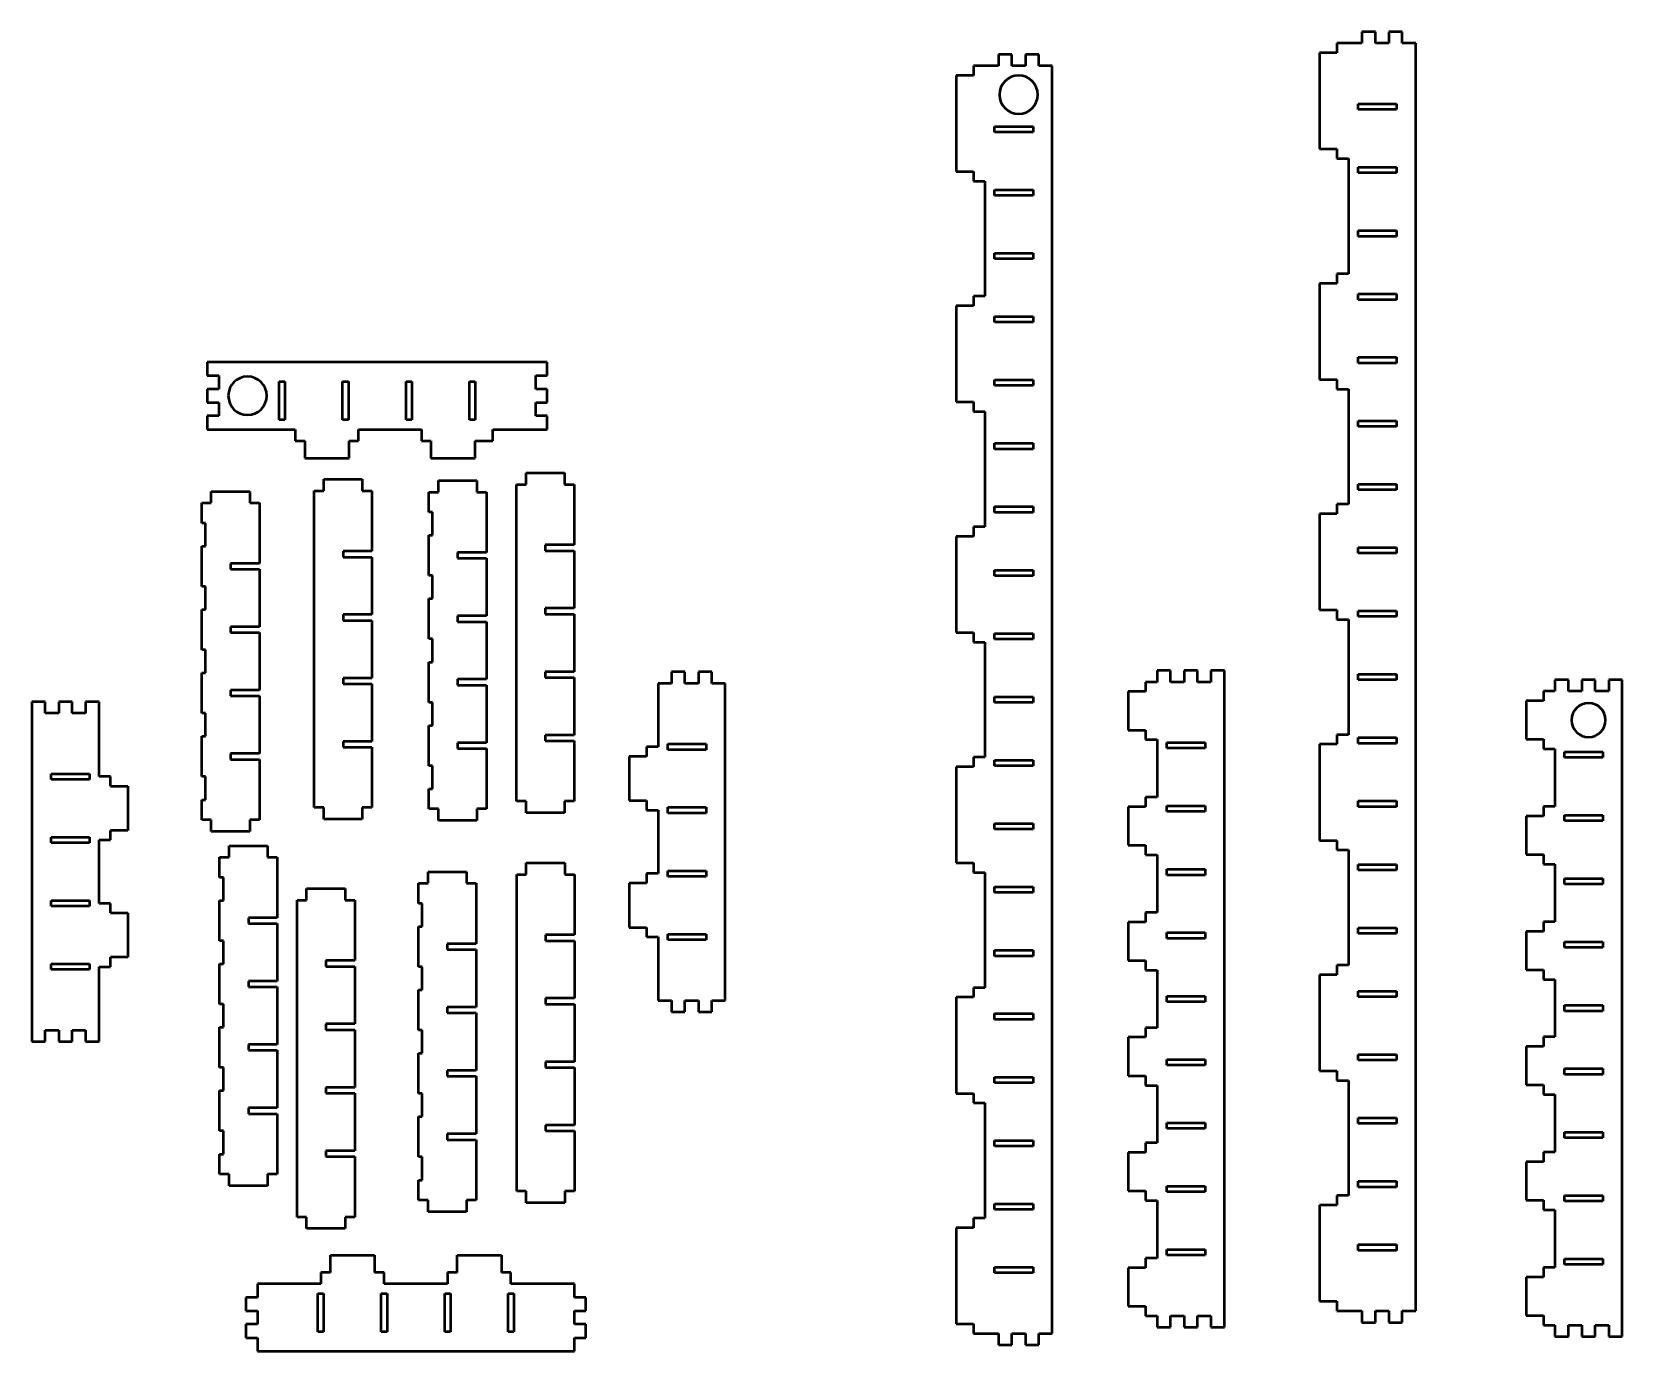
# Model space of a CAD drawing. Header units: millimetres. Extents: x -1222 to 1481, y -552 to 892.
# Drawn here: x 653 to 1481, y -552 to 135 of the extents above; entities that cross this region are included whole.
import ezdxf

# ---------------------------------------------------------------- set-up
doc = ezdxf.new("R2010")
doc.units = ezdxf.units.MM
doc.header["$LTSCALE"] = 0.75
doc.layers.add('Visible', color=7, linetype='Continuous', lineweight=50)

msp = doc.modelspace()

# ---------------------------------------------------------------- linework, layer by layer
at = {"layer": 'Visible'}
for p, q in [((1345.042711, 134.835355), (1345.042711, 128.835355)), ((1352.042711, 134.835355), (1345.042711, 134.835355)), ((1352.042711, 128.835355), (1352.042711, 134.835355)), ((1359.042711, 134.835355), (1359.042711, 128.835355)), ((1366.042711, 134.835355), (1359.042711, 134.835355)), ((1366.042711, 128.835355), (1366.042711, 134.835355)), ((1332.042711, 128.835355), (1332.042711, 123.835355)), ((1345.042711, 128.835355), (1332.042711, 128.835355)), ((1359.042711, 128.835355), (1352.042711, 128.835355)), ((1373.042711, 128.835355), (1366.042711, 128.835355)), ((1373.042711, -531.164645), (1373.042711, 128.835355)), ((1142.855089, 117.098334), (1142.855089, 112.098334)), ((1155.855089, 117.098334), (1142.855089, 117.098334)), ((1155.855089, 123.098334), (1155.855089, 117.098334)), ((1162.855089, 123.098334), (1155.855089, 123.098334)), ((1162.855089, 117.098334), (1162.855089, 123.098334)), ((1169.855089, 117.098334), (1162.855089, 117.098334)), ((1169.855089, 123.098334), (1169.855089, 117.098334)), ((1176.855089, 123.098334), (1169.855089, 123.098334)), ((1176.855089, 117.098334), (1176.855089, 123.098334)), ((1183.855089, 117.098334), (1176.855089, 117.098334)), ((1183.855089, -542.901666), (1183.855089, 117.098334)), ((1323.042711, 123.835355), (1323.042711, 73.835355)), ((1332.042711, 123.835355), (1323.042711, 123.835355)), ((1133.855089, 112.098334), (1133.855089, 62.098334)), ((1142.855089, 112.098334), (1133.855089, 112.098334)), ((1343.042711, 94.335355), (1343.042711, 97.335355)), ((1343.042711, 97.335355), (1363.042711, 97.335355)), ((1363.042711, 94.335355), (1343.042711, 94.335355)), ((1363.042711, 97.335355), (1363.042711, 94.335355)), ((1153.855089, 85.598334), (1173.855089, 85.598334)), ((1153.855089, 82.598334), (1153.855089, 85.598334)), ((1173.855089, 85.598334), (1173.855089, 82.598334)), ((1173.855089, 82.598334), (1153.855089, 82.598334)), ((1323.042711, 73.835355), (1332.042711, 73.835355)), ((1332.042711, 73.835355), (1332.042711, 68.835355)), ((1332.042711, 68.835355), (1338.042711, 68.835355)), ((1338.042711, 68.835355), (1338.042711, 8.835355)), ((1133.855089, 62.098334), (1142.855089, 62.098334)), ((1142.855089, 62.098334), (1142.855089, 57.098334)), ((1343.042711, 61.335355), (1343.042711, 64.335355)), ((1343.042711, 64.335355), (1363.042711, 64.335355)), ((1363.042711, 61.335355), (1343.042711, 61.335355)), ((1363.042711, 64.335355), (1363.042711, 61.335355)), ((1142.855089, 57.098334), (1148.855089, 57.098334)), ((1148.855089, 57.098334), (1148.855089, -2.901666)), ((1153.855089, 52.598334), (1173.855089, 52.598334)), ((1153.855089, 49.598334), (1153.855089, 52.598334)), ((1173.855089, 52.598334), (1173.855089, 49.598334)), ((1173.855089, 49.598334), (1153.855089, 49.598334)), ((1343.042711, 31.335355), (1363.042711, 31.335355)), ((1343.042711, 28.335355), (1343.042711, 31.335355)), ((1363.042711, 28.335355), (1343.042711, 28.335355)), ((1363.042711, 31.335355), (1363.042711, 28.335355)), ((1153.855089, 19.598334), (1173.855089, 19.598334)), ((1153.855089, 16.598334), (1153.855089, 19.598334)), ((1173.855089, 16.598334), (1153.855089, 16.598334)), ((1173.855089, 19.598334), (1173.855089, 16.598334)), ((1332.042711, 8.835355), (1332.042711, 3.835355)), ((1338.042711, 8.835355), (1332.042711, 8.835355)), ((1323.042711, 3.835355), (1323.042711, -46.164645)), ((1332.042711, 3.835355), (1323.042711, 3.835355)), ((1133.855089, -7.901666), (1133.855089, -57.901666)), ((1142.855089, -7.901666), (1133.855089, -7.901666)), ((1142.855089, -2.901666), (1142.855089, -7.901666)), ((1148.855089, -2.901666), (1142.855089, -2.901666)), ((1343.042711, -1.664645), (1363.042711, -1.664645)), ((1343.042711, -4.664645), (1343.042711, -1.664645)), ((1363.042711, -4.664645), (1343.042711, -4.664645)), ((1363.042711, -1.664645), (1363.042711, -4.664645)), ((1153.855089, -13.401666), (1173.855089, -13.401666)), ((1153.855089, -16.401666), (1153.855089, -13.401666)), ((1173.855089, -16.401666), (1153.855089, -16.401666)), ((1173.855089, -13.401666), (1173.855089, -16.401666)), ((743.987281, -37.184825), (743.987281, -44.184825)), ((920.987281, -37.184825), (743.987281, -37.184825)), ((920.987281, -44.184825), (920.987281, -37.184825)), ((1343.042711, -34.664645), (1363.042711, -34.664645)), ((1343.042711, -37.664645), (1343.042711, -34.664645)), ((1363.042711, -37.664645), (1343.042711, -37.664645)), ((1363.042711, -34.664645), (1363.042711, -37.664645)), ((743.987281, -44.184825), (749.987281, -44.184825)), ((749.987281, -44.184825), (749.987281, -51.184825)), ((781.487281, -47.184825), (784.487281, -47.184825)), ((781.487281, -67.184825), (781.487281, -47.184825)), ((784.487281, -47.184825), (784.487281, -67.184825)), ((814.487281, -47.184825), (817.487281, -47.184825)), ((814.487281, -67.184825), (814.487281, -47.184825)), ((817.487281, -47.184825), (817.487281, -67.184825)), ((847.487281, -47.184825), (850.487281, -47.184825)), ((847.487281, -67.184825), (847.487281, -47.184825)), ((850.487281, -47.184825), (850.487281, -67.184825)), ((880.487281, -47.184825), (883.487281, -47.184825)), ((880.487281, -67.184825), (880.487281, -47.184825)), ((883.487281, -47.184825), (883.487281, -67.184825)), ((914.987281, -44.184825), (920.987281, -44.184825)), ((914.987281, -51.184825), (914.987281, -44.184825)), ((1153.855089, -49.401666), (1153.855089, -46.401666)), ((1153.855089, -46.401666), (1173.855089, -46.401666)), ((1173.855089, -49.401666), (1153.855089, -49.401666)), ((1173.855089, -46.401666), (1173.855089, -49.401666)), ((1323.042711, -46.164645), (1332.042711, -46.164645)), ((1332.042711, -46.164645), (1332.042711, -51.164645)), ((743.987281, -51.184825), (743.987281, -58.184825)), ((749.987281, -51.184825), (743.987281, -51.184825)), ((920.987281, -51.184825), (914.987281, -51.184825)), ((920.987281, -58.184825), (920.987281, -51.184825)), ((1133.855089, -57.901666), (1142.855089, -57.901666)), ((1142.855089, -57.901666), (1142.855089, -62.901666)), ((1332.042711, -51.164645), (1338.042711, -51.164645)), ((1338.042711, -51.164645), (1338.042711, -111.164645)), ((743.987281, -58.184825), (749.987281, -58.184825)), ((743.987281, -65.184825), (743.987281, -72.184825)), ((749.987281, -65.184825), (743.987281, -65.184825)), ((749.987281, -58.184825), (749.987281, -65.184825)), ((914.987281, -58.184825), (920.987281, -58.184825)), ((914.987281, -65.184825), (914.987281, -58.184825)), ((920.987281, -65.184825), (914.987281, -65.184825)), ((920.987281, -72.184825), (920.987281, -65.184825)), ((1142.855089, -62.901666), (1148.855089, -62.901666)), ((1148.855089, -62.901666), (1148.855089, -122.901666)), ((743.987281, -72.184825), (789.815134, -72.184825)), ((784.487281, -67.184825), (781.487281, -67.184825)), ((789.815134, -72.184825), (789.815134, -78.184825)), ((817.487281, -67.184825), (814.487281, -67.184825)), ((822.815134, -72.184825), (855.490824, -72.184825)), ((822.815134, -78.184825), (822.815134, -72.184825)), ((850.487281, -67.184825), (847.487281, -67.184825)), ((855.490824, -72.184825), (855.490824, -78.184825)), ((883.487281, -67.184825), (880.487281, -67.184825)), ((892.715912, -72.184825), (920.987281, -72.184825)), ((892.715912, -78.184825), (892.715912, -72.184825)), ((1343.042711, -67.664645), (1363.042711, -67.664645)), ((1343.042711, -70.664645), (1343.042711, -67.664645)), ((1363.042711, -70.664645), (1343.042711, -70.664645)), ((1363.042711, -67.664645), (1363.042711, -70.664645)), ((789.815134, -78.184825), (794.815134, -78.184825)), ((794.815134, -78.184825), (794.815134, -87.184825)), ((817.815134, -78.184825), (822.815134, -78.184825)), ((817.815134, -87.184825), (817.815134, -78.184825)), ((855.490824, -78.184825), (860.490824, -78.184825)), ((860.490824, -78.184825), (860.490824, -87.184825)), ((883.490824, -78.184825), (892.715912, -78.184825)), ((883.490824, -87.184825), (883.490824, -78.184825)), ((1153.855089, -82.401666), (1153.855089, -79.401666)), ((1153.855089, -79.401666), (1173.855089, -79.401666)), ((1173.855089, -82.401666), (1153.855089, -82.401666)), ((1173.855089, -79.401666), (1173.855089, -82.401666)), ((794.815134, -87.184825), (817.815134, -87.184825)), ((860.490824, -87.184825), (883.490824, -87.184825)), ((804.696383, -98.137137), (824.696383, -98.137137)), ((804.696383, -104.137137), (804.696383, -98.137137)), ((824.696383, -98.137137), (824.696383, -104.137137)), ((864.356161, -98.815968), (884.356161, -98.815968)), ((864.356161, -104.815968), (864.356161, -98.815968)), ((884.356161, -98.815968), (884.356161, -104.815968)), ((909.986044, -94.844583), (929.986044, -94.844583)), ((909.986044, -100.844583), (909.986044, -94.844583)), ((929.986044, -94.844583), (929.986044, -100.844583)), ((746.150332, -104.4988), (766.150332, -104.4988)), ((746.150332, -110.4988), (746.150332, -104.4988)), ((766.150332, -104.4988), (766.150332, -110.4988)), ((799.696383, -104.137137), (804.696383, -104.137137)), ((799.696383, -269.137137), (799.696383, -104.137137)), ((824.696383, -104.137137), (829.696383, -104.137137)), ((829.696383, -104.137137), (829.696383, -135.637137)), ((859.356161, -104.815968), (864.356161, -104.815968)), ((859.356161, -115.315968), (859.356161, -104.815968)), ((884.356161, -104.815968), (889.356161, -104.815968)), ((889.356161, -104.815968), (889.356161, -136.315968)), ((904.986044, -100.844583), (909.986044, -100.844583)), ((904.986044, -265.844583), (904.986044, -100.844583)), ((929.986044, -100.844583), (934.986044, -100.844583)), ((934.986044, -100.844583), (934.986044, -132.344583)), ((1343.042711, -100.664645), (1363.042711, -100.664645)), ((1343.042711, -103.664645), (1343.042711, -100.664645)), ((1363.042711, -103.664645), (1343.042711, -103.664645)), ((1363.042711, -100.664645), (1363.042711, -103.664645)), ((741.150332, -110.4988), (746.150332, -110.4988)), ((741.150332, -120.9988), (741.150332, -110.4988)), ((766.150332, -110.4988), (771.150332, -110.4988)), ((771.150332, -110.4988), (771.150332, -141.9988)), ((861.356161, -115.315968), (859.356161, -115.315968)), ((861.356161, -127.315968), (861.356161, -115.315968)), ((1153.855089, -112.401666), (1173.855089, -112.401666)), ((1153.855089, -115.401666), (1153.855089, -112.401666)), ((1173.855089, -115.401666), (1153.855089, -115.401666)), ((1173.855089, -112.401666), (1173.855089, -115.401666)), ((1332.042711, -111.164645), (1332.042711, -116.164645)), ((1338.042711, -111.164645), (1332.042711, -111.164645)), ((743.150332, -120.9988), (741.150332, -120.9988)), ((743.150332, -132.9988), (743.150332, -120.9988)), ((1142.855089, -122.901666), (1142.855089, -127.901666)), ((1148.855089, -122.901666), (1142.855089, -122.901666)), ((1323.042711, -116.164645), (1323.042711, -166.164645)), ((1332.042711, -116.164645), (1323.042711, -116.164645)), ((859.356161, -127.315968), (861.356161, -127.315968)), ((859.356161, -148.315968), (859.356161, -127.315968)), ((919.986044, -132.344583), (919.986044, -135.344583)), ((934.986044, -132.344583), (919.986044, -132.344583)), ((1133.855089, -127.901666), (1133.855089, -177.901666)), ((1142.855089, -127.901666), (1133.855089, -127.901666)), ((741.150332, -132.9988), (743.150332, -132.9988)), ((741.150332, -153.9988), (741.150332, -132.9988)), ((814.696383, -135.637137), (814.696383, -138.637137)), ((829.696383, -135.637137), (814.696383, -135.637137)), ((814.696383, -138.637137), (829.696383, -138.637137)), ((829.696383, -138.637137), (829.696383, -168.637137)), ((874.356161, -136.315968), (874.356161, -139.315968)), ((889.356161, -136.315968), (874.356161, -136.315968)), ((874.356161, -139.315968), (889.356161, -139.315968)), ((889.356161, -139.315968), (889.356161, -169.315968)), ((919.986044, -135.344583), (934.986044, -135.344583)), ((934.986044, -135.344583), (934.986044, -165.344583)), ((1343.042711, -136.664645), (1343.042711, -133.664645)), ((1343.042711, -133.664645), (1363.042711, -133.664645)), ((1363.042711, -136.664645), (1343.042711, -136.664645)), ((1363.042711, -133.664645), (1363.042711, -136.664645)), ((756.150332, -141.9988), (756.150332, -144.9988)), ((771.150332, -141.9988), (756.150332, -141.9988)), ((756.150332, -144.9988), (771.150332, -144.9988)), ((771.150332, -144.9988), (771.150332, -174.9988)), ((861.356161, -148.315968), (859.356161, -148.315968)), ((861.356161, -160.315968), (861.356161, -148.315968)), ((1153.855089, -145.401666), (1173.855089, -145.401666)), ((1153.855089, -148.401666), (1153.855089, -145.401666)), ((1173.855089, -148.401666), (1153.855089, -148.401666)), ((1173.855089, -145.401666), (1173.855089, -148.401666)), ((743.150332, -153.9988), (741.150332, -153.9988)), ((743.150332, -165.9988), (743.150332, -153.9988)), ((859.356161, -160.315968), (861.356161, -160.315968)), ((859.356161, -181.315968), (859.356161, -160.315968)), ((919.986044, -165.344583), (919.986044, -168.344583)), ((934.986044, -165.344583), (919.986044, -165.344583)), ((741.150332, -165.9988), (743.150332, -165.9988)), ((741.150332, -186.9988), (741.150332, -165.9988)), ((814.696383, -168.637137), (814.696383, -171.637137)), ((829.696383, -168.637137), (814.696383, -168.637137)), ((814.696383, -171.637137), (829.696383, -171.637137)), ((829.696383, -171.637137), (829.696383, -201.637137)), ((874.356161, -169.315968), (874.356161, -172.315968)), ((889.356161, -169.315968), (874.356161, -169.315968)), ((874.356161, -172.315968), (889.356161, -172.315968)), ((889.356161, -172.315968), (889.356161, -202.315968)), ((919.986044, -168.344583), (934.986044, -168.344583)), ((934.986044, -168.344583), (934.986044, -198.344583)), ((1323.042711, -166.164645), (1332.042711, -166.164645)), ((1332.042711, -166.164645), (1332.042711, -171.164645)), ((1332.042711, -171.164645), (1338.042711, -171.164645)), ((1338.042711, -171.164645), (1338.042711, -231.164645)), ((1343.042711, -166.664645), (1363.042711, -166.664645)), ((1343.042711, -169.664645), (1343.042711, -166.664645)), ((1363.042711, -169.664645), (1343.042711, -169.664645)), ((1363.042711, -166.664645), (1363.042711, -169.664645)), ((756.150332, -174.9988), (756.150332, -177.9988)), ((771.150332, -174.9988), (756.150332, -174.9988)), ((756.150332, -177.9988), (771.150332, -177.9988)), ((771.150332, -177.9988), (771.150332, -207.9988)), ((861.356161, -181.315968), (859.356161, -181.315968)), ((861.356161, -193.315968), (861.356161, -181.315968)), ((1133.855089, -177.901666), (1142.855089, -177.901666)), ((1142.855089, -177.901666), (1142.855089, -182.901666)), ((1153.855089, -178.401666), (1173.855089, -178.401666)), ((1153.855089, -181.401666), (1153.855089, -178.401666)), ((1173.855089, -181.401666), (1153.855089, -181.401666)), ((1173.855089, -178.401666), (1173.855089, -181.401666)), ((743.150332, -186.9988), (741.150332, -186.9988)), ((743.150332, -198.9988), (743.150332, -186.9988)), ((1142.855089, -182.901666), (1148.855089, -182.901666)), ((1148.855089, -182.901666), (1148.855089, -242.901666)), ((859.356161, -193.315968), (861.356161, -193.315968)), ((859.356161, -214.315968), (859.356161, -193.315968)), ((919.986044, -198.344583), (919.986044, -201.344583)), ((934.986044, -198.344583), (919.986044, -198.344583)), ((985.691961, -198.466715), (985.691961, -204.466715)), ((992.691961, -198.466715), (985.691961, -198.466715)), ((992.691961, -204.466715), (992.691961, -198.466715)), ((999.691961, -198.466715), (999.691961, -204.466715)), ((1006.691961, -198.466715), (999.691961, -198.466715)), ((1006.691961, -204.466715), (1006.691961, -198.466715)), ((1238.447154, -197.728316), (1238.447154, -203.728316)), ((1245.447154, -197.728316), (1238.447154, -197.728316)), ((1245.447154, -203.728316), (1245.447154, -197.728316)), ((1252.447154, -197.728316), (1252.447154, -203.728316)), ((1259.447154, -197.728316), (1252.447154, -197.728316)), ((1259.447154, -203.728316), (1259.447154, -197.728316)), ((1266.447154, -197.728316), (1266.447154, -203.728316)), ((1273.447154, -197.728316), (1266.447154, -197.728316)), ((1273.447154, -539.728316), (1273.447154, -197.728316)), ((741.150332, -198.9988), (743.150332, -198.9988)), ((741.150332, -219.9988), (741.150332, -198.9988)), ((814.696383, -201.637137), (814.696383, -204.637137)), ((829.696383, -201.637137), (814.696383, -201.637137)), ((814.696383, -204.637137), (829.696383, -204.637137)), ((829.696383, -204.637137), (829.696383, -234.637137)), ((874.356161, -202.315968), (874.356161, -205.315968)), ((889.356161, -202.315968), (874.356161, -202.315968)), ((874.356161, -205.315968), (889.356161, -205.315968)), ((889.356161, -205.315968), (889.356161, -235.315968)), ((919.986044, -201.344583), (934.986044, -201.344583)), ((934.986044, -201.344583), (934.986044, -231.344583)), ((978.691961, -204.466715), (978.691961, -237.466715)), ((985.691961, -204.466715), (978.691961, -204.466715)), ((999.691961, -204.466715), (992.691961, -204.466715)), ((1013.691961, -204.466715), (1006.691961, -204.466715)), ((1013.691961, -369.466715), (1013.691961, -204.466715)), ((1232.447154, -203.728316), (1232.447154, -208.728316)), ((1238.447154, -203.728316), (1232.447154, -203.728316)), ((1252.447154, -203.728316), (1245.447154, -203.728316)), ((1266.447154, -203.728316), (1259.447154, -203.728316)), ((1343.042711, -202.664645), (1343.042711, -199.664645)), ((1343.042711, -199.664645), (1363.042711, -199.664645)), ((1363.042711, -202.664645), (1343.042711, -202.664645)), ((1363.042711, -199.664645), (1363.042711, -202.664645)), ((1445.532723, -202.539354), (1445.532723, -208.539354)), ((1452.532723, -202.539354), (1445.532723, -202.539354)), ((1452.532723, -208.539354), (1452.532723, -202.539354)), ((1459.532723, -202.539354), (1459.532723, -208.539354)), ((1466.532723, -202.539354), (1459.532723, -202.539354)), ((1466.532723, -208.539354), (1466.532723, -202.539354)), ((1473.532723, -202.539354), (1473.532723, -208.539354)), ((1480.532723, -202.539354), (1473.532723, -202.539354)), ((1480.532723, -544.539354), (1480.532723, -202.539354)), ((652.703701, -213.974908), (652.703701, -390.974908)), ((659.703701, -213.974908), (652.703701, -213.974908)), ((659.703701, -219.974908), (659.703701, -213.974908)), ((666.703701, -213.974908), (666.703701, -219.974908)), ((673.703701, -213.974908), (666.703701, -213.974908)), ((673.703701, -219.974908), (673.703701, -213.974908)), ((680.703701, -213.974908), (680.703701, -219.974908)), ((687.703701, -213.974908), (680.703701, -213.974908)), ((687.703701, -252.974908), (687.703701, -213.974908)), ((756.150332, -207.9988), (756.150332, -210.9988)), ((771.150332, -207.9988), (756.150332, -207.9988)), ((756.150332, -210.9988), (771.150332, -210.9988)), ((771.150332, -210.9988), (771.150332, -240.9988)), ((861.356161, -214.315968), (859.356161, -214.315968)), ((861.356161, -226.315968), (861.356161, -214.315968)), ((1153.855089, -211.401666), (1173.855089, -211.401666)), ((1153.855089, -214.401666), (1153.855089, -211.401666)), ((1173.855089, -214.401666), (1153.855089, -214.401666)), ((1173.855089, -211.401666), (1173.855089, -214.401666)), ((1223.447154, -208.728316), (1223.447154, -228.728316)), ((1232.447154, -208.728316), (1223.447154, -208.728316)), ((1430.532723, -213.539354), (1430.532723, -233.539354)), ((1439.532723, -213.539354), (1430.532723, -213.539354)), ((1439.532723, -208.539354), (1439.532723, -213.539354)), ((1445.532723, -208.539354), (1439.532723, -208.539354)), ((1459.532723, -208.539354), (1452.532723, -208.539354)), ((1473.532723, -208.539354), (1466.532723, -208.539354)), ((666.703701, -219.974908), (659.703701, -219.974908)), ((680.703701, -219.974908), (673.703701, -219.974908)), ((743.150332, -219.9988), (741.150332, -219.9988)), ((743.150332, -231.9988), (743.150332, -219.9988)), ((859.356161, -226.315968), (861.356161, -226.315968)), ((859.356161, -247.315968), (859.356161, -226.315968)), ((919.986044, -231.344583), (919.986044, -234.344583)), ((934.986044, -231.344583), (919.986044, -231.344583)), ((1223.447154, -228.728316), (1232.447154, -228.728316)), ((1232.447154, -228.728316), (1232.447154, -233.728316)), ((1332.042711, -231.164645), (1332.042711, -236.164645)), ((1338.042711, -231.164645), (1332.042711, -231.164645)), ((741.150332, -231.9988), (743.150332, -231.9988)), ((741.150332, -252.9988), (741.150332, -231.9988)), ((814.696383, -234.637137), (814.696383, -237.637137)), ((829.696383, -234.637137), (814.696383, -234.637137)), ((814.696383, -237.637137), (829.696383, -237.637137)), ((829.696383, -237.637137), (829.696383, -269.137137)), ((874.356161, -235.315968), (874.356161, -238.315968)), ((889.356161, -235.315968), (874.356161, -235.315968)), ((874.356161, -238.315968), (889.356161, -238.315968)), ((889.356161, -238.315968), (889.356161, -269.815968)), ((919.986044, -234.344583), (934.986044, -234.344583)), ((934.986044, -234.344583), (934.986044, -265.844583)), ((972.691961, -237.466715), (972.691961, -242.466715)), ((978.691961, -237.466715), (972.691961, -237.466715)), ((983.691961, -235.966715), (1003.691961, -235.966715)), ((983.691961, -238.966715), (983.691961, -235.966715)), ((1003.691961, -238.966715), (983.691961, -238.966715)), ((1003.691961, -235.966715), (1003.691961, -238.966715)), ((1232.447154, -233.728316), (1238.447154, -233.728316)), ((1238.447154, -233.728316), (1238.447154, -263.728316)), ((1243.447154, -235.228316), (1263.447154, -235.228316)), ((1243.447154, -238.228316), (1243.447154, -235.228316)), ((1263.447154, -238.228316), (1243.447154, -238.228316)), ((1263.447154, -235.228316), (1263.447154, -238.228316)), ((1323.042711, -236.164645), (1323.042711, -286.164645)), ((1332.042711, -236.164645), (1323.042711, -236.164645)), ((1343.042711, -232.664645), (1363.042711, -232.664645)), ((1343.042711, -235.664645), (1343.042711, -232.664645)), ((1363.042711, -235.664645), (1343.042711, -235.664645)), ((1363.042711, -232.664645), (1363.042711, -235.664645)), ((1430.532723, -233.539354), (1439.532723, -233.539354)), ((1439.532723, -233.539354), (1439.532723, -238.539354)), ((1439.532723, -238.539354), (1445.532723, -238.539354)), ((1445.532723, -238.539354), (1445.532723, -268.539354)), ((1450.532723, -240.039354), (1470.532723, -240.039354)), ((1450.532723, -243.039354), (1450.532723, -240.039354)), ((1470.532723, -240.039354), (1470.532723, -243.039354)), ((756.150332, -240.9988), (756.150332, -243.9988)), ((771.150332, -240.9988), (756.150332, -240.9988)), ((756.150332, -243.9988), (771.150332, -243.9988)), ((771.150332, -243.9988), (771.150332, -275.4988)), ((861.356161, -247.315968), (859.356161, -247.315968)), ((861.356161, -259.315968), (861.356161, -247.315968)), ((963.691961, -242.466715), (963.691961, -265.466715)), ((972.691961, -242.466715), (963.691961, -242.466715)), ((1133.855089, -247.901666), (1133.855089, -297.901666)), ((1142.855089, -247.901666), (1133.855089, -247.901666)), ((1142.855089, -242.901666), (1142.855089, -247.901666)), ((1148.855089, -242.901666), (1142.855089, -242.901666)), ((1153.855089, -244.401666), (1173.855089, -244.401666)), ((1153.855089, -247.401666), (1153.855089, -244.401666)), ((1173.855089, -247.401666), (1153.855089, -247.401666)), ((1173.855089, -244.401666), (1173.855089, -247.401666)), ((1470.532723, -243.039354), (1450.532723, -243.039354)), ((662.703701, -251.474908), (682.703701, -251.474908)), ((662.703701, -254.474908), (662.703701, -251.474908)), ((682.703701, -254.474908), (662.703701, -254.474908)), ((682.703701, -251.474908), (682.703701, -254.474908)), ((693.703701, -252.974908), (687.703701, -252.974908)), ((693.703701, -257.974908), (693.703701, -252.974908)), ((743.150332, -252.9988), (741.150332, -252.9988)), ((743.150332, -264.9988), (743.150332, -252.9988)), ((693.703701, -257.974908), (702.703701, -257.974908)), ((702.703701, -257.974908), (702.703701, -280.974908)), ((859.356161, -259.315968), (861.356161, -259.315968)), ((859.356161, -269.815968), (859.356161, -259.315968)), ((1232.447154, -263.728316), (1232.447154, -268.728316)), ((1238.447154, -263.728316), (1232.447154, -263.728316)), ((741.150332, -264.9988), (743.150332, -264.9988)), ((741.150332, -275.4988), (741.150332, -264.9988)), ((804.696383, -269.137137), (799.696383, -269.137137)), ((804.696383, -275.137137), (804.696383, -269.137137)), ((824.696383, -269.137137), (824.696383, -275.137137)), ((829.696383, -269.137137), (824.696383, -269.137137)), ((864.356161, -269.815968), (859.356161, -269.815968)), ((864.356161, -275.815968), (864.356161, -269.815968)), ((884.356161, -269.815968), (884.356161, -275.815968)), ((889.356161, -269.815968), (884.356161, -269.815968)), ((909.986044, -265.844583), (904.986044, -265.844583)), ((909.986044, -271.844583), (909.986044, -265.844583)), ((929.986044, -271.844583), (909.986044, -271.844583)), ((929.986044, -265.844583), (929.986044, -271.844583)), ((934.986044, -265.844583), (929.986044, -265.844583)), ((963.691961, -265.466715), (972.691961, -265.466715)), ((972.691961, -265.466715), (972.691961, -270.466715)), ((972.691961, -270.466715), (978.691961, -270.466715)), ((978.691961, -270.466715), (978.691961, -303.466715)), ((983.691961, -268.966715), (1003.691961, -268.966715)), ((983.691961, -271.966715), (983.691961, -268.966715)), ((1003.691961, -271.966715), (983.691961, -271.966715)), ((1003.691961, -268.966715), (1003.691961, -271.966715)), ((1223.447154, -268.728316), (1223.447154, -288.728316)), ((1232.447154, -268.728316), (1223.447154, -268.728316)), ((1243.447154, -268.228316), (1263.447154, -268.228316)), ((1243.447154, -271.228316), (1243.447154, -268.228316)), ((1263.447154, -271.228316), (1243.447154, -271.228316)), ((1263.447154, -268.228316), (1263.447154, -271.228316)), ((1343.042711, -265.664645), (1363.042711, -265.664645)), ((1343.042711, -268.664645), (1343.042711, -265.664645)), ((1363.042711, -268.664645), (1343.042711, -268.664645)), ((1363.042711, -265.664645), (1363.042711, -268.664645)), ((1439.532723, -268.539354), (1439.532723, -273.539354)), ((1445.532723, -268.539354), (1439.532723, -268.539354)), ((1450.532723, -273.039354), (1470.532723, -273.039354)), ((1450.532723, -276.039354), (1450.532723, -273.039354)), ((1470.532723, -273.039354), (1470.532723, -276.039354)), ((702.703701, -280.974908), (693.703701, -280.974908)), ((693.703701, -285.974908), (693.703701, -280.974908)), ((746.150332, -275.4988), (741.150332, -275.4988)), ((746.150332, -281.4988), (746.150332, -275.4988)), ((766.150332, -275.4988), (766.150332, -281.4988)), ((771.150332, -275.4988), (766.150332, -275.4988)), ((824.696383, -275.137137), (804.696383, -275.137137)), ((884.356161, -275.815968), (864.356161, -275.815968)), ((1153.855089, -277.401666), (1173.855089, -277.401666)), ((1153.855089, -280.401666), (1153.855089, -277.401666)), ((1173.855089, -280.401666), (1153.855089, -280.401666)), ((1173.855089, -277.401666), (1173.855089, -280.401666)), ((1430.532723, -273.539354), (1430.532723, -293.539354)), ((1439.532723, -273.539354), (1430.532723, -273.539354)), ((1470.532723, -276.039354), (1450.532723, -276.039354)), ((662.703701, -284.474908), (682.703701, -284.474908)), ((662.703701, -287.474908), (662.703701, -284.474908)), ((682.703701, -287.474908), (662.703701, -287.474908)), ((682.703701, -284.474908), (682.703701, -287.474908)), ((687.703701, -285.974908), (693.703701, -285.974908)), ((687.703701, -318.974908), (687.703701, -285.974908)), ((766.150332, -281.4988), (746.150332, -281.4988)), ((755.463897, -288.978782), (775.463897, -288.978782)), ((755.463897, -294.978782), (755.463897, -288.978782)), ((775.463897, -288.978782), (775.463897, -294.978782)), ((1223.447154, -288.728316), (1232.447154, -288.728316)), ((1232.447154, -288.728316), (1232.447154, -293.728316)), ((1323.042711, -286.164645), (1332.042711, -286.164645)), ((1332.042711, -286.164645), (1332.042711, -291.164645)), ((750.463897, -294.978782), (755.463897, -294.978782)), ((750.463897, -305.478782), (750.463897, -294.978782)), ((775.463897, -294.978782), (780.463897, -294.978782)), ((780.463897, -294.978782), (780.463897, -326.478782)), ((910.107939, -297.908129), (930.107939, -297.908129)), ((910.107939, -303.908129), (910.107939, -297.908129)), ((930.107939, -297.908129), (930.107939, -303.908129)), ((1133.855089, -297.901666), (1142.855089, -297.901666)), ((1142.855089, -297.901666), (1142.855089, -302.901666)), ((1232.447154, -293.728316), (1238.447154, -293.728316)), ((1238.447154, -293.728316), (1238.447154, -323.728316)), ((1332.042711, -291.164645), (1338.042711, -291.164645)), ((1338.042711, -291.164645), (1338.042711, -351.164645)), ((1430.532723, -293.539354), (1439.532723, -293.539354)), ((1439.532723, -293.539354), (1439.532723, -298.539354)), ((752.463897, -305.478782), (750.463897, -305.478782)), ((752.463897, -317.478782), (752.463897, -305.478782)), ((858.932648, -302.536473), (878.932648, -302.536473)), ((858.932648, -308.536473), (858.932648, -302.536473)), ((878.932648, -302.536473), (878.932648, -308.536473)), ((905.107939, -303.908129), (910.107939, -303.908129)), ((905.107939, -468.908129), (905.107939, -303.908129)), ((930.107939, -303.908129), (935.107939, -303.908129)), ((935.107939, -303.908129), (935.107939, -335.408129)), ((972.691961, -303.466715), (972.691961, -308.466715)), ((978.691961, -303.466715), (972.691961, -303.466715)), ((983.691961, -301.966715), (1003.691961, -301.966715)), ((983.691961, -304.966715), (983.691961, -301.966715)), ((1003.691961, -304.966715), (983.691961, -304.966715)), ((1003.691961, -301.966715), (1003.691961, -304.966715)), ((1142.855089, -302.901666), (1148.855089, -302.901666)), ((1148.855089, -302.901666), (1148.855089, -362.901666)), ((1243.447154, -304.228316), (1243.447154, -301.228316)), ((1243.447154, -301.228316), (1263.447154, -301.228316)), ((1263.447154, -304.228316), (1243.447154, -304.228316)), ((1263.447154, -301.228316), (1263.447154, -304.228316)), ((1343.042711, -298.664645), (1363.042711, -298.664645)), ((1343.042711, -301.664645), (1343.042711, -298.664645)), ((1363.042711, -301.664645), (1343.042711, -301.664645)), ((1363.042711, -298.664645), (1363.042711, -301.664645)), ((1439.532723, -298.539354), (1445.532723, -298.539354)), ((1445.532723, -298.539354), (1445.532723, -328.539354)), ((1450.532723, -306.039354), (1470.532723, -306.039354)), ((1450.532723, -309.039354), (1450.532723, -306.039354)), ((1470.532723, -306.039354), (1470.532723, -309.039354)), ((795.76611, -311.286944), (815.76611, -311.286944)), ((795.76611, -317.286944), (795.76611, -311.286944)), ((815.76611, -311.286944), (815.76611, -317.286944)), ((853.932648, -308.536473), (858.932648, -308.536473)), ((853.932648, -319.036473), (853.932648, -308.536473)), ((878.932648, -308.536473), (883.932648, -308.536473)), ((883.932648, -308.536473), (883.932648, -340.036473)), ((963.691961, -308.466715), (963.691961, -331.466715)), ((972.691961, -308.466715), (963.691961, -308.466715)), ((1153.855089, -310.401666), (1173.855089, -310.401666)), ((1153.855089, -313.401666), (1153.855089, -310.401666)), ((1173.855089, -313.401666), (1153.855089, -313.401666)), ((1173.855089, -310.401666), (1173.855089, -313.401666)), ((1470.532723, -309.039354), (1450.532723, -309.039354)), ((662.703701, -320.474908), (662.703701, -317.474908)), ((662.703701, -317.474908), (682.703701, -317.474908)), ((682.703701, -320.474908), (662.703701, -320.474908)), ((682.703701, -317.474908), (682.703701, -320.474908)), ((693.703701, -318.974908), (687.703701, -318.974908)), ((693.703701, -323.974908), (693.703701, -318.974908)), ((750.463897, -317.478782), (752.463897, -317.478782)), ((750.463897, -338.478782), (750.463897, -317.478782)), ((790.76611, -317.286944), (795.76611, -317.286944)), ((790.76611, -482.286944), (790.76611, -317.286944)), ((815.76611, -317.286944), (820.76611, -317.286944)), ((820.76611, -317.286944), (820.76611, -348.786944)), ((855.932648, -319.036473), (853.932648, -319.036473)), ((855.932648, -331.036473), (855.932648, -319.036473)), ((693.703701, -323.974908), (702.703701, -323.974908)), ((702.703701, -323.974908), (702.703701, -346.974908)), ((765.463897, -326.478782), (765.463897, -329.478782)), ((780.463897, -326.478782), (765.463897, -326.478782)), ((765.463897, -329.478782), (780.463897, -329.478782)), ((780.463897, -329.478782), (780.463897, -359.478782)), ((853.932648, -331.036473), (855.932648, -331.036473)), ((853.932648, -352.036473), (853.932648, -331.036473)), ((1223.447154, -328.728316), (1223.447154, -348.728316)), ((1232.447154, -328.728316), (1223.447154, -328.728316)), ((1232.447154, -323.728316), (1232.447154, -328.728316)), ((1238.447154, -323.728316), (1232.447154, -323.728316)), ((1439.532723, -328.539354), (1439.532723, -333.539354)), ((1445.532723, -328.539354), (1439.532723, -328.539354)), ((752.463897, -338.478782), (750.463897, -338.478782)), ((752.463897, -350.478782), (752.463897, -338.478782)), ((920.107939, -335.408129), (920.107939, -338.408129)), ((935.107939, -335.408129), (920.107939, -335.408129)), ((920.107939, -338.408129), (935.107939, -338.408129)), ((935.107939, -338.408129), (935.107939, -368.408129)), ((963.691961, -331.466715), (972.691961, -331.466715)), ((972.691961, -331.466715), (972.691961, -336.466715)), ((972.691961, -336.466715), (978.691961, -336.466715)), ((978.691961, -336.466715), (978.691961, -369.466715)), ((983.691961, -337.966715), (983.691961, -334.966715)), ((983.691961, -334.966715), (1003.691961, -334.966715)), ((1003.691961, -337.966715), (983.691961, -337.966715)), ((1003.691961, -334.966715), (1003.691961, -337.966715)), ((1243.447154, -334.228316), (1263.447154, -334.228316)), ((1243.447154, -337.228316), (1243.447154, -334.228316)), ((1263.447154, -337.228316), (1243.447154, -337.228316)), ((1263.447154, -334.228316), (1263.447154, -337.228316)), ((1343.042711, -331.664645), (1363.042711, -331.664645)), ((1343.042711, -334.664645), (1343.042711, -331.664645)), ((1363.042711, -334.664645), (1343.042711, -334.664645)), ((1363.042711, -331.664645), (1363.042711, -334.664645)), ((1430.532723, -333.539354), (1430.532723, -353.539354)), ((1439.532723, -333.539354), (1430.532723, -333.539354)), ((1450.532723, -339.039354), (1470.532723, -339.039354)), ((1450.532723, -342.039354), (1450.532723, -339.039354)), ((1470.532723, -339.039354), (1470.532723, -342.039354)), ((702.703701, -346.974908), (693.703701, -346.974908)), ((693.703701, -351.974908), (693.703701, -346.974908)), ((868.932648, -340.036473), (868.932648, -343.036473)), ((883.932648, -340.036473), (868.932648, -340.036473)), ((868.932648, -343.036473), (883.932648, -343.036473)), ((883.932648, -343.036473), (883.932648, -373.036473)), ((1153.855089, -343.401666), (1173.855089, -343.401666)), ((1153.855089, -346.401666), (1153.855089, -343.401666)), ((1173.855089, -346.401666), (1153.855089, -346.401666)), ((1173.855089, -343.401666), (1173.855089, -346.401666)), ((1470.532723, -342.039354), (1450.532723, -342.039354)), ((662.703701, -350.474908), (682.703701, -350.474908)), ((662.703701, -353.474908), (662.703701, -350.474908)), ((682.703701, -353.474908), (662.703701, -353.474908)), ((682.703701, -350.474908), (682.703701, -353.474908)), ((687.703701, -351.974908), (693.703701, -351.974908)), ((687.703701, -390.974908), (687.703701, -351.974908)), ((750.463897, -350.478782), (752.463897, -350.478782)), ((750.463897, -371.478782), (750.463897, -350.478782)), ((805.76611, -348.786944), (805.76611, -351.786944)), ((820.76611, -348.786944), (805.76611, -348.786944)), ((805.76611, -351.786944), (820.76611, -351.786944)), ((820.76611, -351.786944), (820.76611, -381.786944)), ((855.932648, -352.036473), (853.932648, -352.036473)), ((855.932648, -364.036473), (855.932648, -352.036473)), ((1223.447154, -348.728316), (1232.447154, -348.728316)), ((1232.447154, -348.728316), (1232.447154, -353.728316)), ((1232.447154, -353.728316), (1238.447154, -353.728316)), ((1238.447154, -353.728316), (1238.447154, -383.728316)), ((1332.042711, -351.164645), (1332.042711, -356.164645)), ((1338.042711, -351.164645), (1332.042711, -351.164645)), ((1430.532723, -353.539354), (1439.532723, -353.539354)), ((1439.532723, -353.539354), (1439.532723, -358.539354)), ((765.463897, -359.478782), (765.463897, -362.478782)), ((780.463897, -359.478782), (765.463897, -359.478782)), ((765.463897, -362.478782), (780.463897, -362.478782)), ((780.463897, -362.478782), (780.463897, -392.478782)), ((853.932648, -364.036473), (855.932648, -364.036473)), ((853.932648, -385.036473), (853.932648, -364.036473)), ((1142.855089, -362.901666), (1142.855089, -367.901666)), ((1148.855089, -362.901666), (1142.855089, -362.901666)), ((1323.042711, -356.164645), (1323.042711, -406.164645)), ((1332.042711, -356.164645), (1323.042711, -356.164645)), ((1439.532723, -358.539354), (1445.532723, -358.539354)), ((1445.532723, -358.539354), (1445.532723, -388.539354)), ((752.463897, -371.478782), (750.463897, -371.478782)), ((752.463897, -383.478782), (752.463897, -371.478782)), ((920.107939, -368.408129), (920.107939, -371.408129)), ((935.107939, -368.408129), (920.107939, -368.408129)), ((920.107939, -371.408129), (935.107939, -371.408129)), ((935.107939, -371.408129), (935.107939, -401.408129)), ((978.691961, -369.466715), (985.691961, -369.466715)), ((985.691961, -369.466715), (985.691961, -375.466715)), ((992.691961, -369.466715), (999.691961, -369.466715)), ((992.691961, -375.466715), (992.691961, -369.466715)), ((999.691961, -369.466715), (999.691961, -375.466715)), ((1006.691961, -369.466715), (1013.691961, -369.466715)), ((1006.691961, -375.466715), (1006.691961, -369.466715)), ((1133.855089, -367.901666), (1133.855089, -417.901666)), ((1142.855089, -367.901666), (1133.855089, -367.901666)), ((1243.447154, -367.228316), (1263.447154, -367.228316)), ((1243.447154, -370.228316), (1243.447154, -367.228316)), ((1263.447154, -370.228316), (1243.447154, -370.228316)), ((1263.447154, -367.228316), (1263.447154, -370.228316)), ((1343.042711, -364.664645), (1363.042711, -364.664645)), ((1343.042711, -367.664645), (1343.042711, -364.664645)), ((1363.042711, -367.664645), (1343.042711, -367.664645)), ((1363.042711, -364.664645), (1363.042711, -367.664645)), ((1450.532723, -372.039354), (1470.532723, -372.039354)), ((1450.532723, -375.039354), (1450.532723, -372.039354)), ((1470.532723, -372.039354), (1470.532723, -375.039354)), ((868.932648, -373.036473), (868.932648, -376.036473)), ((883.932648, -373.036473), (868.932648, -373.036473)), ((868.932648, -376.036473), (883.932648, -376.036473)), ((883.932648, -376.036473), (883.932648, -406.036473)), ((985.691961, -375.466715), (992.691961, -375.466715)), ((999.691961, -375.466715), (1006.691961, -375.466715)), ((1153.855089, -376.401666), (1173.855089, -376.401666)), ((1153.855089, -379.401666), (1153.855089, -376.401666)), ((1173.855089, -379.401666), (1153.855089, -379.401666)), ((1173.855089, -376.401666), (1173.855089, -379.401666)), ((1470.532723, -375.039354), (1450.532723, -375.039354)), ((659.703701, -384.974908), (666.703701, -384.974908)), ((659.703701, -390.974908), (659.703701, -384.974908)), ((666.703701, -384.974908), (666.703701, -390.974908)), ((673.703701, -384.974908), (680.703701, -384.974908)), ((673.703701, -390.974908), (673.703701, -384.974908)), ((680.703701, -384.974908), (680.703701, -390.974908)), ((750.463897, -383.478782), (752.463897, -383.478782)), ((750.463897, -404.478782), (750.463897, -383.478782)), ((805.76611, -381.786944), (805.76611, -384.786944)), ((820.76611, -381.786944), (805.76611, -381.786944)), ((805.76611, -384.786944), (820.76611, -384.786944)), ((820.76611, -384.786944), (820.76611, -414.786944)), ((855.932648, -385.036473), (853.932648, -385.036473)), ((855.932648, -397.036473), (855.932648, -385.036473)), ((1223.447154, -388.728316), (1223.447154, -408.728316)), ((1232.447154, -388.728316), (1223.447154, -388.728316)), ((1232.447154, -383.728316), (1232.447154, -388.728316)), ((1238.447154, -383.728316), (1232.447154, -383.728316)), ((1439.532723, -388.539354), (1439.532723, -393.539354)), ((1445.532723, -388.539354), (1439.532723, -388.539354)), ((652.703701, -390.974908), (659.703701, -390.974908)), ((666.703701, -390.974908), (673.703701, -390.974908)), ((680.703701, -390.974908), (687.703701, -390.974908)), ((765.463897, -392.478782), (765.463897, -395.478782)), ((780.463897, -392.478782), (765.463897, -392.478782)), ((765.463897, -395.478782), (780.463897, -395.478782)), ((780.463897, -395.478782), (780.463897, -425.478782)), ((853.932648, -397.036473), (855.932648, -397.036473)), ((853.932648, -418.036473), (853.932648, -397.036473)), ((1430.532723, -393.539354), (1430.532723, -413.539354)), ((1439.532723, -393.539354), (1430.532723, -393.539354)), ((752.463897, -404.478782), (750.463897, -404.478782)), ((752.463897, -416.478782), (752.463897, -404.478782)), ((920.107939, -401.408129), (920.107939, -404.408129)), ((935.107939, -401.408129), (920.107939, -401.408129)), ((920.107939, -404.408129), (935.107939, -404.408129)), ((935.107939, -404.408129), (935.107939, -434.408129)), ((1243.447154, -400.228316), (1263.447154, -400.228316)), ((1243.447154, -403.228316), (1243.447154, -400.228316)), ((1263.447154, -403.228316), (1243.447154, -403.228316)), ((1263.447154, -400.228316), (1263.447154, -403.228316)), ((1343.042711, -400.664645), (1343.042711, -397.664645)), ((1343.042711, -397.664645), (1363.042711, -397.664645)), ((1363.042711, -400.664645), (1343.042711, -400.664645)), ((1363.042711, -397.664645), (1363.042711, -400.664645)), ((1450.532723, -405.039354), (1470.532723, -405.039354)), ((1450.532723, -408.039354), (1450.532723, -405.039354)), ((1470.532723, -405.039354), (1470.532723, -408.039354)), ((868.932648, -406.036473), (868.932648, -409.036473)), ((883.932648, -406.036473), (868.932648, -406.036473)), ((868.932648, -409.036473), (883.932648, -409.036473)), ((883.932648, -409.036473), (883.932648, -439.036473)), ((1153.855089, -409.401666), (1173.855089, -409.401666)), ((1153.855089, -412.401666), (1153.855089, -409.401666)), ((1173.855089, -412.401666), (1153.855089, -412.401666)), ((1173.855089, -409.401666), (1173.855089, -412.401666)), ((1223.447154, -408.728316), (1232.447154, -408.728316)), ((1232.447154, -408.728316), (1232.447154, -413.728316)), ((1232.447154, -413.728316), (1238.447154, -413.728316)), ((1238.447154, -413.728316), (1238.447154, -443.728316)), ((1323.042711, -406.164645), (1332.042711, -406.164645)), ((1332.042711, -406.164645), (1332.042711, -411.164645)), ((1332.042711, -411.164645), (1338.042711, -411.164645)), ((1338.042711, -411.164645), (1338.042711, -471.164645)), ((1430.532723, -413.539354), (1439.532723, -413.539354)), ((1439.532723, -413.539354), (1439.532723, -418.539354)), ((1470.532723, -408.039354), (1450.532723, -408.039354)), ((750.463897, -416.478782), (752.463897, -416.478782)), ((750.463897, -437.478782), (750.463897, -416.478782)), ((805.76611, -414.786944), (805.76611, -417.786944)), ((820.76611, -414.786944), (805.76611, -414.786944)), ((805.76611, -417.786944), (820.76611, -417.786944)), ((820.76611, -417.786944), (820.76611, -447.786944)), ((855.932648, -418.036473), (853.932648, -418.036473)), ((855.932648, -430.036473), (855.932648, -418.036473)), ((1133.855089, -417.901666), (1142.855089, -417.901666)), ((1142.855089, -417.901666), (1142.855089, -422.901666)), ((1439.532723, -418.539354), (1445.532723, -418.539354)), ((1445.532723, -418.539354), (1445.532723, -448.539354)), ((765.463897, -425.478782), (765.463897, -428.478782)), ((780.463897, -425.478782), (765.463897, -425.478782)), ((765.463897, -428.478782), (780.463897, -428.478782)), ((780.463897, -428.478782), (780.463897, -459.978782)), ((853.932648, -430.036473), (855.932648, -430.036473)), ((853.932648, -451.036473), (853.932648, -430.036473)), ((1142.855089, -422.901666), (1148.855089, -422.901666)), ((1148.855089, -422.901666), (1148.855089, -482.901666)), ((752.463897, -437.478782), (750.463897, -437.478782)), ((752.463897, -449.478782), (752.463897, -437.478782)), ((920.107939, -434.408129), (920.107939, -437.408129)), ((935.107939, -434.408129), (920.107939, -434.408129)), ((920.107939, -437.408129), (935.107939, -437.408129)), ((935.107939, -437.408129), (935.107939, -468.908129)), ((1243.447154, -433.228316), (1263.447154, -433.228316)), ((1243.447154, -436.228316), (1243.447154, -433.228316)), ((1263.447154, -436.228316), (1243.447154, -436.228316)), ((1263.447154, -433.228316), (1263.447154, -436.228316)), ((1343.042711, -433.664645), (1343.042711, -430.664645)), ((1343.042711, -430.664645), (1363.042711, -430.664645)), ((1363.042711, -433.664645), (1343.042711, -433.664645)), ((1363.042711, -430.664645), (1363.042711, -433.664645)), ((1450.532723, -438.039354), (1470.532723, -438.039354)), ((1450.532723, -441.039354), (1450.532723, -438.039354)), ((1470.532723, -438.039354), (1470.532723, -441.039354)), ((868.932648, -439.036473), (868.932648, -442.036473)), ((883.932648, -439.036473), (868.932648, -439.036473)), ((868.932648, -442.036473), (883.932648, -442.036473)), ((883.932648, -442.036473), (883.932648, -473.536473)), ((1153.855089, -442.401666), (1173.855089, -442.401666)), ((1153.855089, -445.401666), (1153.855089, -442.401666)), ((1173.855089, -445.401666), (1153.855089, -445.401666)), ((1173.855089, -442.401666), (1173.855089, -445.401666)), ((1232.447154, -443.728316), (1232.447154, -448.728316)), ((1238.447154, -443.728316), (1232.447154, -443.728316)), ((1470.532723, -441.039354), (1450.532723, -441.039354)), ((750.463897, -449.478782), (752.463897, -449.478782)), ((750.463897, -459.978782), (750.463897, -449.478782)), ((805.76611, -447.786944), (805.76611, -450.786944)), ((820.76611, -447.786944), (805.76611, -447.786944)), ((805.76611, -450.786944), (820.76611, -450.786944)), ((820.76611, -450.786944), (820.76611, -482.286944)), ((855.932648, -451.036473), (853.932648, -451.036473)), ((855.932648, -463.036473), (855.932648, -451.036473)), ((1223.447154, -448.728316), (1223.447154, -468.728316)), ((1232.447154, -448.728316), (1223.447154, -448.728316)), ((1430.532723, -453.539354), (1430.532723, -473.539354)), ((1439.532723, -453.539354), (1430.532723, -453.539354)), ((1439.532723, -448.539354), (1439.532723, -453.539354)), ((1445.532723, -448.539354), (1439.532723, -448.539354)), ((755.463897, -459.978782), (750.463897, -459.978782)), ((755.463897, -465.978782), (755.463897, -459.978782)), ((775.463897, -459.978782), (775.463897, -465.978782)), ((780.463897, -459.978782), (775.463897, -459.978782)), ((853.932648, -463.036473), (855.932648, -463.036473)), ((853.932648, -473.536473), (853.932648, -463.036473)), ((775.463897, -465.978782), (755.463897, -465.978782)), ((910.107939, -468.908129), (905.107939, -468.908129)), ((910.107939, -474.908129), (910.107939, -468.908129)), ((930.107939, -468.908129), (930.107939, -474.908129)), ((935.107939, -468.908129), (930.107939, -468.908129)), ((1223.447154, -468.728316), (1232.447154, -468.728316)), ((1232.447154, -468.728316), (1232.447154, -473.728316)), ((1243.447154, -466.228316), (1263.447154, -466.228316)), ((1243.447154, -469.228316), (1243.447154, -466.228316)), ((1263.447154, -469.228316), (1243.447154, -469.228316)), ((1263.447154, -466.228316), (1263.447154, -469.228316)), ((1332.042711, -471.164645), (1332.042711, -476.164645)), ((1338.042711, -471.164645), (1332.042711, -471.164645)), ((1343.042711, -463.664645), (1363.042711, -463.664645)), ((1343.042711, -466.664645), (1343.042711, -463.664645)), ((1363.042711, -466.664645), (1343.042711, -466.664645)), ((1363.042711, -463.664645), (1363.042711, -466.664645)), ((1450.532723, -471.039354), (1470.532723, -471.039354)), ((1450.532723, -474.039354), (1450.532723, -471.039354)), ((1470.532723, -471.039354), (1470.532723, -474.039354)), ((858.932648, -473.536473), (853.932648, -473.536473)), ((858.932648, -479.536473), (858.932648, -473.536473)), ((878.932648, -479.536473), (858.932648, -479.536473)), ((878.932648, -473.536473), (878.932648, -479.536473)), ((883.932648, -473.536473), (878.932648, -473.536473)), ((930.107939, -474.908129), (910.107939, -474.908129)), ((1153.855089, -475.401666), (1173.855089, -475.401666)), ((1153.855089, -478.401666), (1153.855089, -475.401666)), ((1173.855089, -478.401666), (1153.855089, -478.401666)), ((1173.855089, -475.401666), (1173.855089, -478.401666)), ((1232.447154, -473.728316), (1238.447154, -473.728316)), ((1238.447154, -473.728316), (1238.447154, -503.728316)), ((1323.042711, -476.164645), (1323.042711, -526.164645)), ((1332.042711, -476.164645), (1323.042711, -476.164645)), ((1430.532723, -473.539354), (1439.532723, -473.539354)), ((1439.532723, -473.539354), (1439.532723, -478.539354)), ((1439.532723, -478.539354), (1445.532723, -478.539354)), ((1445.532723, -478.539354), (1445.532723, -508.539354)), ((1470.532723, -474.039354), (1450.532723, -474.039354)), ((795.76611, -482.286944), (790.76611, -482.286944)), ((795.76611, -488.286944), (795.76611, -482.286944)), ((815.76611, -488.286944), (795.76611, -488.286944)), ((815.76611, -482.286944), (815.76611, -488.286944)), ((820.76611, -482.286944), (815.76611, -482.286944)), ((1133.855089, -487.901666), (1133.855089, -537.901666)), ((1142.855089, -487.901666), (1133.855089, -487.901666)), ((1142.855089, -482.901666), (1142.855089, -487.901666)), ((1148.855089, -482.901666), (1142.855089, -482.901666)), ((1343.042711, -496.664645), (1363.042711, -496.664645)), ((1343.042711, -499.664645), (1343.042711, -496.664645)), ((1363.042711, -496.664645), (1363.042711, -499.664645)), ((808.117362, -511.156962), (808.117362, -502.156962)), ((808.117362, -502.156962), (831.117362, -502.156962)), ((831.117362, -502.156962), (831.117362, -511.156962)), ((874.117362, -511.156962), (874.117362, -502.156962)), ((874.117362, -502.156962), (897.117362, -502.156962)), ((897.117362, -502.156962), (897.117362, -511.156962)), ((1232.447154, -503.728316), (1232.447154, -508.728316)), ((1238.447154, -503.728316), (1232.447154, -503.728316)), ((1243.447154, -499.228316), (1263.447154, -499.228316)), ((1243.447154, -502.228316), (1243.447154, -499.228316)), ((1263.447154, -502.228316), (1243.447154, -502.228316)), ((1263.447154, -499.228316), (1263.447154, -502.228316)), ((1363.042711, -499.664645), (1343.042711, -499.664645)), ((1450.532723, -504.039354), (1470.532723, -504.039354)), ((1450.532723, -507.039354), (1450.532723, -504.039354)), ((1470.532723, -504.039354), (1470.532723, -507.039354)), ((808.117362, -511.156962), (803.117362, -511.156962)), ((803.117362, -511.156962), (803.117362, -517.156962)), ((836.117362, -511.156962), (831.117362, -511.156962)), ((836.117362, -517.156962), (836.117362, -511.156962)), ((874.117362, -511.156962), (869.117362, -511.156962)), ((869.117362, -511.156962), (869.117362, -517.156962)), ((902.117362, -511.156962), (897.117362, -511.156962)), ((902.117362, -517.156962), (902.117362, -511.156962)), ((1153.855089, -508.401666), (1173.855089, -508.401666)), ((1153.855089, -511.401666), (1153.855089, -508.401666)), ((1173.855089, -511.401666), (1153.855089, -511.401666)), ((1173.855089, -508.401666), (1173.855089, -511.401666)), ((1223.447154, -508.728316), (1223.447154, -528.728316)), ((1232.447154, -508.728316), (1223.447154, -508.728316)), ((1439.532723, -508.539354), (1439.532723, -513.539354)), ((1445.532723, -508.539354), (1439.532723, -508.539354)), ((1470.532723, -507.039354), (1450.532723, -507.039354)), ((770.117362, -517.156962), (770.117362, -524.156962)), ((803.117362, -517.156962), (770.117362, -517.156962)), ((869.117362, -517.156962), (836.117362, -517.156962)), ((935.117362, -517.156962), (902.117362, -517.156962)), ((935.117362, -524.156962), (935.117362, -517.156962)), ((1430.532723, -513.539354), (1430.532723, -533.539354)), ((1439.532723, -513.539354), (1430.532723, -513.539354)), ((764.117362, -524.156962), (764.117362, -531.156962)), ((770.117362, -524.156962), (764.117362, -524.156962)), ((801.617362, -522.156962), (804.617362, -522.156962)), ((801.617362, -542.156962), (801.617362, -522.156962)), ((804.617362, -522.156962), (804.617362, -542.156962)), ((834.617362, -522.156962), (837.617362, -522.156962)), ((834.617362, -542.156962), (834.617362, -522.156962)), ((837.617362, -522.156962), (837.617362, -542.156962)), ((867.617362, -522.156962), (870.617362, -522.156962)), ((867.617362, -542.156962), (867.617362, -522.156962)), ((870.617362, -522.156962), (870.617362, -542.156962)), ((900.617362, -522.156962), (903.617362, -522.156962)), ((900.617362, -542.156962), (900.617362, -522.156962)), ((903.617362, -522.156962), (903.617362, -542.156962)), ((941.117362, -524.156962), (935.117362, -524.156962)), ((941.117362, -531.156962), (941.117362, -524.156962)), ((1223.447154, -528.728316), (1232.447154, -528.728316)), ((1232.447154, -528.728316), (1232.447154, -533.728316)), ((1323.042711, -526.164645), (1332.042711, -526.164645)), ((1332.042711, -526.164645), (1332.042711, -531.164645)), ((764.117362, -531.156962), (770.117362, -531.156962)), ((770.117362, -531.156962), (770.117362, -538.156962)), ((935.117362, -531.156962), (941.117362, -531.156962)), ((935.117362, -538.156962), (935.117362, -531.156962)), ((1133.855089, -537.901666), (1142.855089, -537.901666)), ((1142.855089, -537.901666), (1142.855089, -542.901666)), ((1232.447154, -533.728316), (1238.447154, -533.728316)), ((1238.447154, -533.728316), (1238.447154, -539.728316)), ((1245.447154, -533.728316), (1252.447154, -533.728316)), ((1245.447154, -539.728316), (1245.447154, -533.728316)), ((1252.447154, -533.728316), (1252.447154, -539.728316)), ((1259.447154, -533.728316), (1266.447154, -533.728316)), ((1259.447154, -539.728316), (1259.447154, -533.728316)), ((1266.447154, -533.728316), (1266.447154, -539.728316)), ((1332.042711, -531.164645), (1345.042711, -531.164645)), ((1345.042711, -531.164645), (1345.042711, -537.164645)), ((1345.042711, -537.164645), (1352.042711, -537.164645)), ((1352.042711, -531.164645), (1359.042711, -531.164645)), ((1352.042711, -537.164645), (1352.042711, -531.164645)), ((1359.042711, -531.164645), (1359.042711, -537.164645)), ((1359.042711, -537.164645), (1366.042711, -537.164645)), ((1366.042711, -531.164645), (1373.042711, -531.164645)), ((1366.042711, -537.164645), (1366.042711, -531.164645)), ((1430.532723, -533.539354), (1439.532723, -533.539354)), ((1439.532723, -533.539354), (1439.532723, -538.539354)), ((764.117362, -538.156962), (764.117362, -545.156962)), ((770.117362, -538.156962), (764.117362, -538.156962)), ((764.117362, -545.156962), (770.117362, -545.156962)), ((770.117362, -545.156962), (770.117362, -552.156962)), ((804.617362, -542.156962), (801.617362, -542.156962)), ((837.617362, -542.156962), (834.617362, -542.156962)), ((870.617362, -542.156962), (867.617362, -542.156962)), ((903.617362, -542.156962), (900.617362, -542.156962)), ((941.117362, -538.156962), (935.117362, -538.156962)), ((935.117362, -545.156962), (941.117362, -545.156962)), ((935.117362, -552.156962), (935.117362, -545.156962)), ((941.117362, -545.156962), (941.117362, -538.156962)), ((1142.855089, -542.901666), (1155.855089, -542.901666)), ((1155.855089, -542.901666), (1155.855089, -548.901666)), ((1162.855089, -542.901666), (1169.855089, -542.901666)), ((1162.855089, -548.901666), (1162.855089, -542.901666)), ((1169.855089, -542.901666), (1169.855089, -548.901666)), ((1176.855089, -542.901666), (1183.855089, -542.901666)), ((1176.855089, -548.901666), (1176.855089, -542.901666)), ((1238.447154, -539.728316), (1245.447154, -539.728316)), ((1252.447154, -539.728316), (1259.447154, -539.728316)), ((1266.447154, -539.728316), (1273.447154, -539.728316)), ((1439.532723, -538.539354), (1445.532723, -538.539354)), ((1445.532723, -538.539354), (1445.532723, -544.539354)), ((1445.532723, -544.539354), (1452.532723, -544.539354)), ((1452.532723, -538.539354), (1459.532723, -538.539354)), ((1452.532723, -544.539354), (1452.532723, -538.539354)), ((1459.532723, -538.539354), (1459.532723, -544.539354)), ((1459.532723, -544.539354), (1466.532723, -544.539354)), ((1466.532723, -538.539354), (1473.532723, -538.539354)), ((1466.532723, -544.539354), (1466.532723, -538.539354)), ((1473.532723, -538.539354), (1473.532723, -544.539354)), ((1473.532723, -544.539354), (1480.532723, -544.539354)), ((770.117362, -552.156962), (935.117362, -552.156962)), ((1155.855089, -548.901666), (1162.855089, -548.901666)), ((1169.855089, -548.901666), (1176.855089, -548.901666))]:
    msp.add_line(p, q, dxfattribs=at)
at = {"layer": 'Visible', "extrusion": (0, 0, -1)}
for centre, radius in [((-1166.355089, 102.098334), 10), ((-764.987281, -54.684825), 10), ((-1463.032723, -223.539354), 8.875797)]:
    msp.add_circle(centre, radius, dxfattribs=at)

doc.saveas('drawing.dxf')
